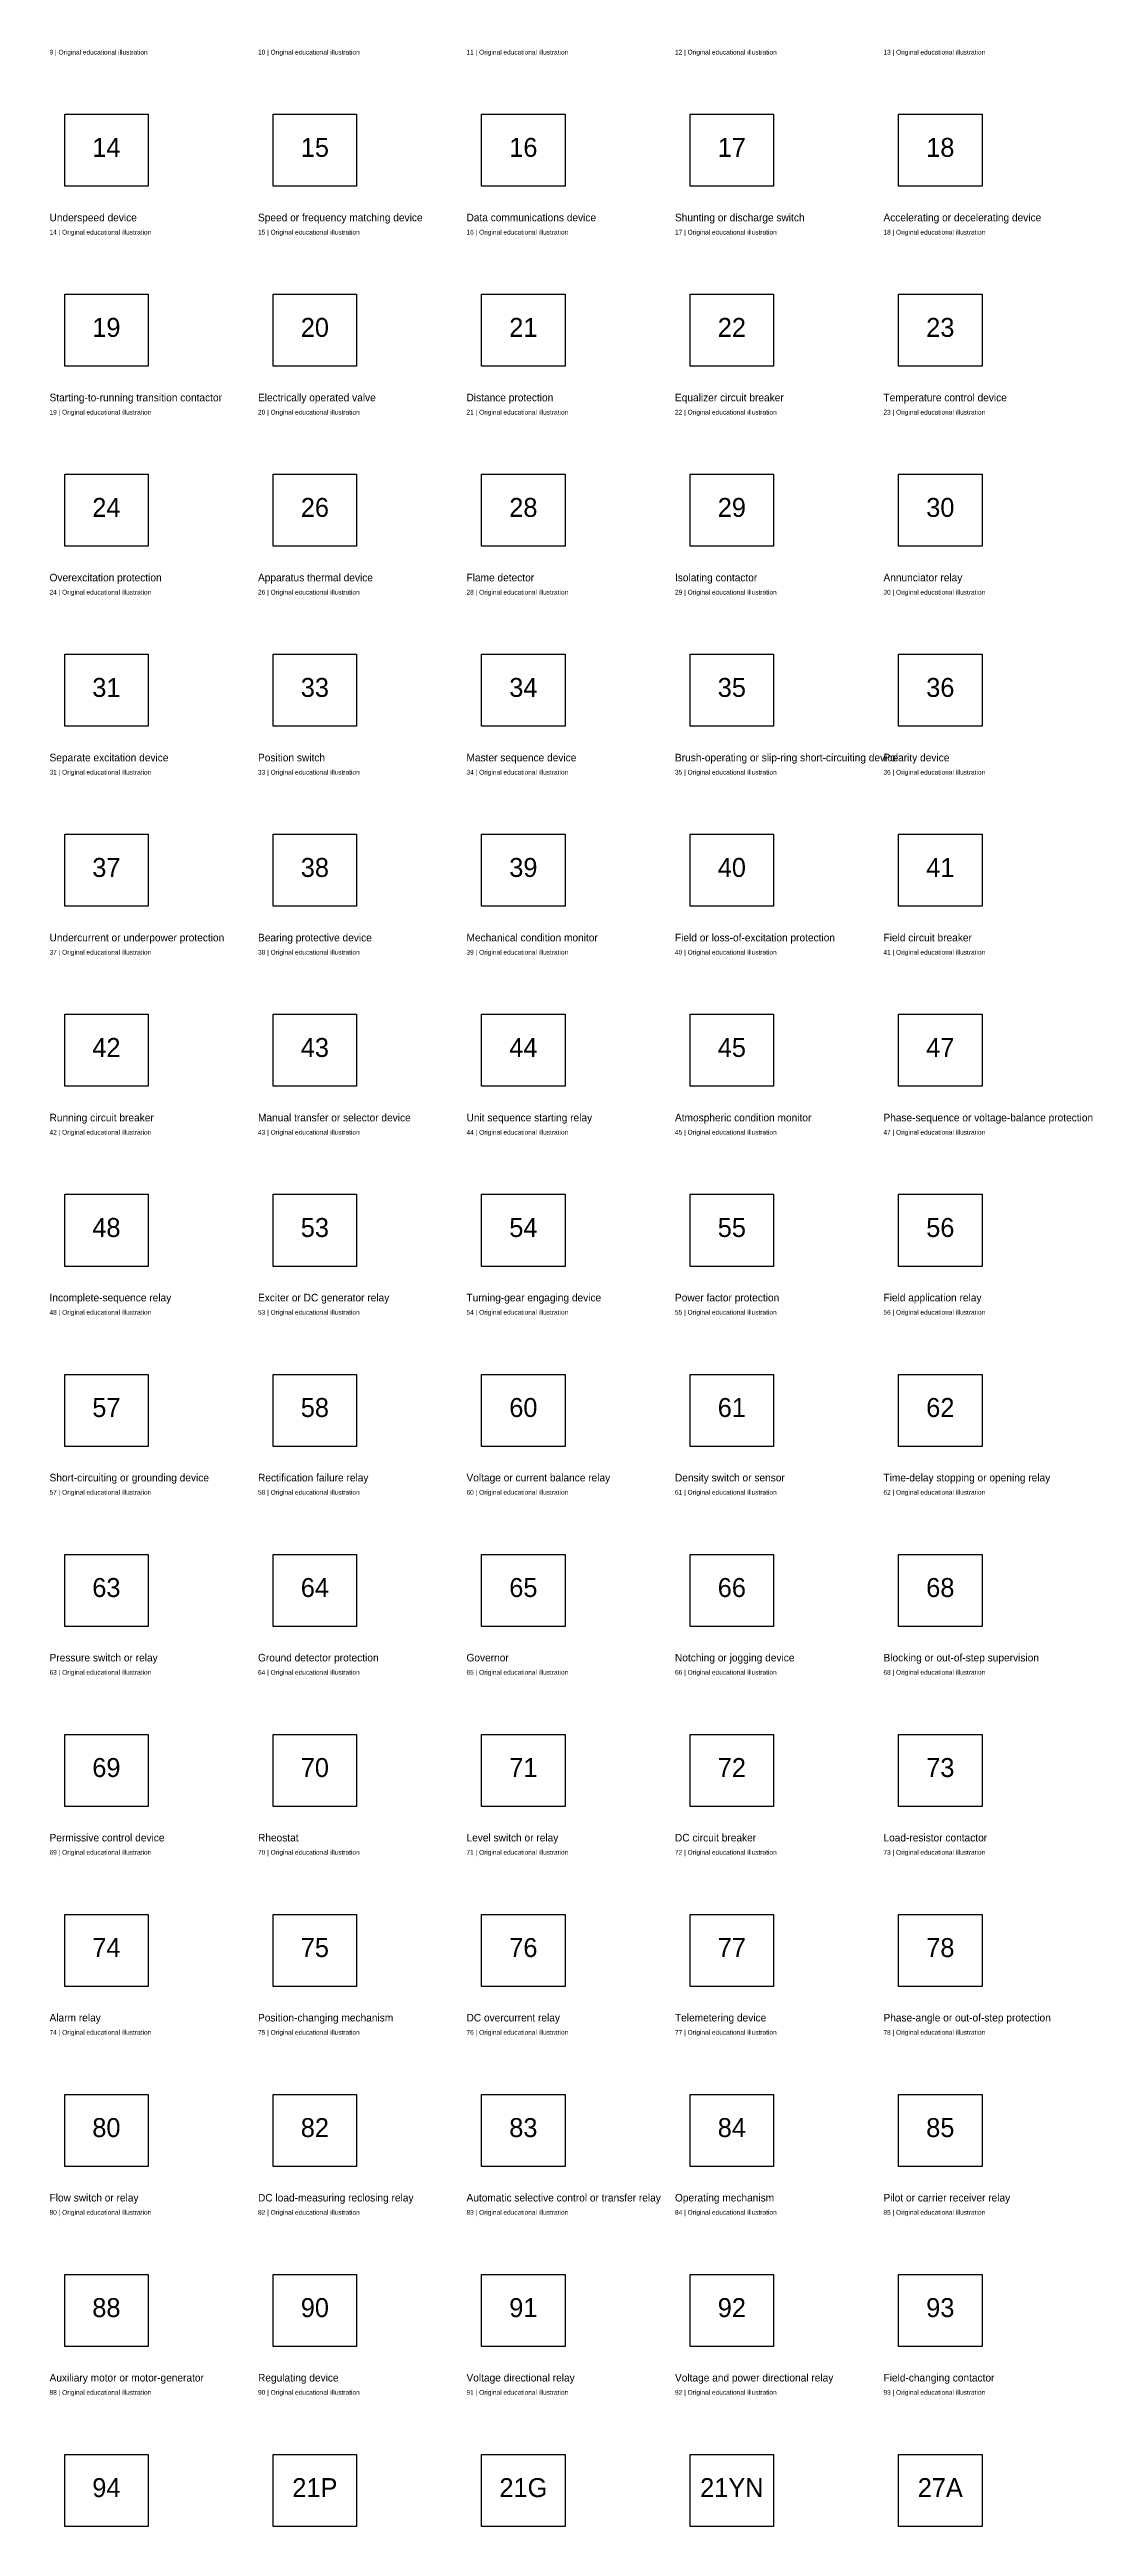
# Model space of a CAD drawing. Extents: x -25 to 1140, y -41451 to 113.
# Drawn here: x 0 to 1101, y -5108 to -2494 of the extents above; entities that cross this region are included whole.
import ezdxf
from ezdxf.enums import TextEntityAlignment as Align

# ---------------------------------------------------------------- set-up
doc = ezdxf.new("R2010")
doc.units = 0
doc.layers.add('REFERENCE', color=7, linetype='CONTINUOUS')

# ---------------------------------------------------------------- blocks, each defined once
blk = doc.blocks.new('REF_14_UNDERSPEED_DEVICE')
at = {"layer": 'REFERENCE'}
for p, q in [((16, 98), (104, 98)), ((16, 22), (16, 98)), ((104, 98), (104, 22)), ((104, 22), (16, 22))]:
    blk.add_line(p, q, dxfattribs=at)
blk.add_text('14', height=20, dxfattribs=at).set_placement((60, 53), align=Align.CENTER)
blk = doc.blocks.new('REF_15_SPEED_OR_FREQUENCY_MATCHING_DEVICE')
at = {"layer": 'REFERENCE'}
for p, q in [((16, 98), (104, 98)), ((16, 22), (16, 98)), ((104, 98), (104, 22)), ((104, 22), (16, 22))]:
    blk.add_line(p, q, dxfattribs=at)
blk.add_text('15', height=20, dxfattribs=at).set_placement((60, 53), align=Align.CENTER)
blk = doc.blocks.new('REF_16_DATA_COMMUNICATIONS_DEVICE')
at = {"layer": 'REFERENCE'}
for p, q in [((16, 98), (104, 98)), ((16, 22), (16, 98)), ((104, 98), (104, 22)), ((104, 22), (16, 22))]:
    blk.add_line(p, q, dxfattribs=at)
blk.add_text('16', height=20, dxfattribs=at).set_placement((60, 53), align=Align.CENTER)
blk = doc.blocks.new('REF_17_SHUNTING_OR_DISCHARGE_SWITCH')
at = {"layer": 'REFERENCE'}
for p, q in [((16, 98), (104, 98)), ((16, 22), (16, 98)), ((104, 98), (104, 22)), ((104, 22), (16, 22))]:
    blk.add_line(p, q, dxfattribs=at)
blk.add_text('17', height=20, dxfattribs=at).set_placement((60, 53), align=Align.CENTER)
blk = doc.blocks.new('REF_18_ACCELERATING_OR_DECELERATING_DEVICE')
at = {"layer": 'REFERENCE'}
for p, q in [((16, 98), (104, 98)), ((16, 22), (16, 98)), ((104, 98), (104, 22)), ((104, 22), (16, 22))]:
    blk.add_line(p, q, dxfattribs=at)
blk.add_text('18', height=20, dxfattribs=at).set_placement((60, 53), align=Align.CENTER)
blk = doc.blocks.new('REF_19_STARTING_TO_RUNNING_TRANSITION_CONTACTOR')
at = {"layer": 'REFERENCE'}
for p, q in [((16, 98), (104, 98)), ((16, 22), (16, 98)), ((104, 98), (104, 22)), ((104, 22), (16, 22))]:
    blk.add_line(p, q, dxfattribs=at)
blk.add_text('19', height=20, dxfattribs=at).set_placement((60, 53), align=Align.CENTER)
blk = doc.blocks.new('REF_20_ELECTRICALLY_OPERATED_VALVE')
at = {"layer": 'REFERENCE'}
for p, q in [((16, 98), (104, 98)), ((16, 22), (16, 98)), ((104, 98), (104, 22)), ((104, 22), (16, 22))]:
    blk.add_line(p, q, dxfattribs=at)
blk.add_text('20', height=20, dxfattribs=at).set_placement((60, 53), align=Align.CENTER)
blk = doc.blocks.new('REF_21_DISTANCE_PROTECTION')
at = {"layer": 'REFERENCE'}
for p, q in [((16, 98), (104, 98)), ((16, 22), (16, 98)), ((104, 98), (104, 22)), ((104, 22), (16, 22))]:
    blk.add_line(p, q, dxfattribs=at)
blk.add_text('21', height=20, dxfattribs=at).set_placement((60, 53), align=Align.CENTER)
blk = doc.blocks.new('REF_22_EQUALIZER_CIRCUIT_BREAKER')
at = {"layer": 'REFERENCE'}
for p, q in [((16, 98), (104, 98)), ((16, 22), (16, 98)), ((104, 98), (104, 22)), ((104, 22), (16, 22))]:
    blk.add_line(p, q, dxfattribs=at)
blk.add_text('22', height=20, dxfattribs=at).set_placement((60, 53), align=Align.CENTER)
blk = doc.blocks.new('REF_23_TEMPERATURE_CONTROL_DEVICE')
at = {"layer": 'REFERENCE'}
for p, q in [((16, 98), (104, 98)), ((16, 22), (16, 98)), ((104, 98), (104, 22)), ((104, 22), (16, 22))]:
    blk.add_line(p, q, dxfattribs=at)
blk.add_text('23', height=20, dxfattribs=at).set_placement((60, 53), align=Align.CENTER)
blk = doc.blocks.new('REF_24_OVEREXCITATION_PROTECTION')
at = {"layer": 'REFERENCE'}
for p, q in [((16, 98), (104, 98)), ((16, 22), (16, 98)), ((104, 98), (104, 22)), ((104, 22), (16, 22))]:
    blk.add_line(p, q, dxfattribs=at)
blk.add_text('24', height=20, dxfattribs=at).set_placement((60, 53), align=Align.CENTER)
blk = doc.blocks.new('REF_26_APPARATUS_THERMAL_DEVICE')
at = {"layer": 'REFERENCE'}
for p, q in [((16, 98), (104, 98)), ((16, 22), (16, 98)), ((104, 98), (104, 22)), ((104, 22), (16, 22))]:
    blk.add_line(p, q, dxfattribs=at)
blk.add_text('26', height=20, dxfattribs=at).set_placement((60, 53), align=Align.CENTER)
blk = doc.blocks.new('REF_28_FLAME_DETECTOR')
at = {"layer": 'REFERENCE'}
for p, q in [((16, 98), (104, 98)), ((16, 22), (16, 98)), ((104, 98), (104, 22)), ((104, 22), (16, 22))]:
    blk.add_line(p, q, dxfattribs=at)
blk.add_text('28', height=20, dxfattribs=at).set_placement((60, 53), align=Align.CENTER)
blk = doc.blocks.new('REF_29_ISOLATING_CONTACTOR')
at = {"layer": 'REFERENCE'}
for p, q in [((16, 98), (104, 98)), ((16, 22), (16, 98)), ((104, 98), (104, 22)), ((104, 22), (16, 22))]:
    blk.add_line(p, q, dxfattribs=at)
blk.add_text('29', height=20, dxfattribs=at).set_placement((60, 53), align=Align.CENTER)
blk = doc.blocks.new('REF_30_ANNUNCIATOR_RELAY')
at = {"layer": 'REFERENCE'}
for p, q in [((16, 98), (104, 98)), ((16, 22), (16, 98)), ((104, 98), (104, 22)), ((104, 22), (16, 22))]:
    blk.add_line(p, q, dxfattribs=at)
blk.add_text('30', height=20, dxfattribs=at).set_placement((60, 53), align=Align.CENTER)
blk = doc.blocks.new('REF_31_SEPARATE_EXCITATION_DEVICE')
at = {"layer": 'REFERENCE'}
for p, q in [((16, 98), (104, 98)), ((16, 22), (16, 98)), ((104, 98), (104, 22)), ((104, 22), (16, 22))]:
    blk.add_line(p, q, dxfattribs=at)
blk.add_text('31', height=20, dxfattribs=at).set_placement((60, 53), align=Align.CENTER)
blk = doc.blocks.new('REF_33_POSITION_SWITCH')
at = {"layer": 'REFERENCE'}
for p, q in [((16, 98), (104, 98)), ((16, 22), (16, 98)), ((104, 98), (104, 22)), ((104, 22), (16, 22))]:
    blk.add_line(p, q, dxfattribs=at)
blk.add_text('33', height=20, dxfattribs=at).set_placement((60, 53), align=Align.CENTER)
blk = doc.blocks.new('REF_34_MASTER_SEQUENCE_DEVICE')
at = {"layer": 'REFERENCE'}
for p, q in [((16, 98), (104, 98)), ((16, 22), (16, 98)), ((104, 98), (104, 22)), ((104, 22), (16, 22))]:
    blk.add_line(p, q, dxfattribs=at)
blk.add_text('34', height=20, dxfattribs=at).set_placement((60, 53), align=Align.CENTER)
blk = doc.blocks.new('REF_35_BRUSH_OPERATING_OR_SLIP_RING_SHORT_CIRCUITING_DEVICE')
at = {"layer": 'REFERENCE'}
for p, q in [((16, 98), (104, 98)), ((16, 22), (16, 98)), ((104, 98), (104, 22)), ((104, 22), (16, 22))]:
    blk.add_line(p, q, dxfattribs=at)
blk.add_text('35', height=20, dxfattribs=at).set_placement((60, 53), align=Align.CENTER)
blk = doc.blocks.new('REF_36_POLARITY_DEVICE')
at = {"layer": 'REFERENCE'}
for p, q in [((16, 98), (104, 98)), ((16, 22), (16, 98)), ((104, 98), (104, 22)), ((104, 22), (16, 22))]:
    blk.add_line(p, q, dxfattribs=at)
blk.add_text('36', height=20, dxfattribs=at).set_placement((60, 53), align=Align.CENTER)
blk = doc.blocks.new('REF_37_UNDERCURRENT_OR_UNDERPOWER_PROTECTION')
at = {"layer": 'REFERENCE'}
for p, q in [((16, 98), (104, 98)), ((16, 22), (16, 98)), ((104, 98), (104, 22)), ((104, 22), (16, 22))]:
    blk.add_line(p, q, dxfattribs=at)
blk.add_text('37', height=20, dxfattribs=at).set_placement((60, 53), align=Align.CENTER)
blk = doc.blocks.new('REF_38_BEARING_PROTECTIVE_DEVICE')
at = {"layer": 'REFERENCE'}
for p, q in [((16, 98), (104, 98)), ((16, 22), (16, 98)), ((104, 98), (104, 22)), ((104, 22), (16, 22))]:
    blk.add_line(p, q, dxfattribs=at)
blk.add_text('38', height=20, dxfattribs=at).set_placement((60, 53), align=Align.CENTER)
blk = doc.blocks.new('REF_39_MECHANICAL_CONDITION_MONITOR')
at = {"layer": 'REFERENCE'}
for p, q in [((16, 98), (104, 98)), ((16, 22), (16, 98)), ((104, 98), (104, 22)), ((104, 22), (16, 22))]:
    blk.add_line(p, q, dxfattribs=at)
blk.add_text('39', height=20, dxfattribs=at).set_placement((60, 53), align=Align.CENTER)
blk = doc.blocks.new('REF_40_FIELD_OR_LOSS_OF_EXCITATION_PROTECTION')
at = {"layer": 'REFERENCE'}
for p, q in [((16, 98), (104, 98)), ((16, 22), (16, 98)), ((104, 98), (104, 22)), ((104, 22), (16, 22))]:
    blk.add_line(p, q, dxfattribs=at)
blk.add_text('40', height=20, dxfattribs=at).set_placement((60, 53), align=Align.CENTER)
blk = doc.blocks.new('REF_41_FIELD_CIRCUIT_BREAKER')
at = {"layer": 'REFERENCE'}
for p, q in [((16, 98), (104, 98)), ((16, 22), (16, 98)), ((104, 98), (104, 22)), ((104, 22), (16, 22))]:
    blk.add_line(p, q, dxfattribs=at)
blk.add_text('41', height=20, dxfattribs=at).set_placement((60, 53), align=Align.CENTER)
blk = doc.blocks.new('REF_42_RUNNING_CIRCUIT_BREAKER')
at = {"layer": 'REFERENCE'}
for p, q in [((16, 98), (104, 98)), ((16, 22), (16, 98)), ((104, 98), (104, 22)), ((104, 22), (16, 22))]:
    blk.add_line(p, q, dxfattribs=at)
blk.add_text('42', height=20, dxfattribs=at).set_placement((60, 53), align=Align.CENTER)
blk = doc.blocks.new('REF_43_MANUAL_TRANSFER_OR_SELECTOR_DEVICE')
at = {"layer": 'REFERENCE'}
for p, q in [((16, 98), (104, 98)), ((16, 22), (16, 98)), ((104, 98), (104, 22)), ((104, 22), (16, 22))]:
    blk.add_line(p, q, dxfattribs=at)
blk.add_text('43', height=20, dxfattribs=at).set_placement((60, 53), align=Align.CENTER)
blk = doc.blocks.new('REF_44_UNIT_SEQUENCE_STARTING_RELAY')
at = {"layer": 'REFERENCE'}
for p, q in [((16, 98), (104, 98)), ((16, 22), (16, 98)), ((104, 98), (104, 22)), ((104, 22), (16, 22))]:
    blk.add_line(p, q, dxfattribs=at)
blk.add_text('44', height=20, dxfattribs=at).set_placement((60, 53), align=Align.CENTER)
blk = doc.blocks.new('REF_45_ATMOSPHERIC_CONDITION_MONITOR')
at = {"layer": 'REFERENCE'}
for p, q in [((16, 98), (104, 98)), ((16, 22), (16, 98)), ((104, 98), (104, 22)), ((104, 22), (16, 22))]:
    blk.add_line(p, q, dxfattribs=at)
blk.add_text('45', height=20, dxfattribs=at).set_placement((60, 53), align=Align.CENTER)
blk = doc.blocks.new('REF_47_PHASE_SEQUENCE_OR_VOLTAGE_BALANCE_PROTECTION')
at = {"layer": 'REFERENCE'}
for p, q in [((16, 98), (104, 98)), ((16, 22), (16, 98)), ((104, 98), (104, 22)), ((104, 22), (16, 22))]:
    blk.add_line(p, q, dxfattribs=at)
blk.add_text('47', height=20, dxfattribs=at).set_placement((60, 53), align=Align.CENTER)
blk = doc.blocks.new('REF_48_INCOMPLETE_SEQUENCE_RELAY')
at = {"layer": 'REFERENCE'}
for p, q in [((16, 98), (104, 98)), ((16, 22), (16, 98)), ((104, 98), (104, 22)), ((104, 22), (16, 22))]:
    blk.add_line(p, q, dxfattribs=at)
blk.add_text('48', height=20, dxfattribs=at).set_placement((60, 53), align=Align.CENTER)
blk = doc.blocks.new('REF_53_EXCITER_OR_DC_GENERATOR_RELAY')
at = {"layer": 'REFERENCE'}
for p, q in [((16, 98), (104, 98)), ((16, 22), (16, 98)), ((104, 98), (104, 22)), ((104, 22), (16, 22))]:
    blk.add_line(p, q, dxfattribs=at)
blk.add_text('53', height=20, dxfattribs=at).set_placement((60, 53), align=Align.CENTER)
blk = doc.blocks.new('REF_54_TURNING_GEAR_ENGAGING_DEVICE')
at = {"layer": 'REFERENCE'}
for p, q in [((16, 98), (104, 98)), ((16, 22), (16, 98)), ((104, 98), (104, 22)), ((104, 22), (16, 22))]:
    blk.add_line(p, q, dxfattribs=at)
blk.add_text('54', height=20, dxfattribs=at).set_placement((60, 53), align=Align.CENTER)
blk = doc.blocks.new('REF_55_POWER_FACTOR_PROTECTION')
at = {"layer": 'REFERENCE'}
for p, q in [((16, 98), (104, 98)), ((16, 22), (16, 98)), ((104, 98), (104, 22)), ((104, 22), (16, 22))]:
    blk.add_line(p, q, dxfattribs=at)
blk.add_text('55', height=20, dxfattribs=at).set_placement((60, 53), align=Align.CENTER)
blk = doc.blocks.new('REF_56_FIELD_APPLICATION_RELAY')
at = {"layer": 'REFERENCE'}
for p, q in [((16, 98), (104, 98)), ((16, 22), (16, 98)), ((104, 98), (104, 22)), ((104, 22), (16, 22))]:
    blk.add_line(p, q, dxfattribs=at)
blk.add_text('56', height=20, dxfattribs=at).set_placement((60, 53), align=Align.CENTER)
blk = doc.blocks.new('REF_57_SHORT_CIRCUITING_OR_GROUNDING_DEVICE')
at = {"layer": 'REFERENCE'}
for p, q in [((16, 98), (104, 98)), ((16, 22), (16, 98)), ((104, 98), (104, 22)), ((104, 22), (16, 22))]:
    blk.add_line(p, q, dxfattribs=at)
blk.add_text('57', height=20, dxfattribs=at).set_placement((60, 53), align=Align.CENTER)
blk = doc.blocks.new('REF_58_RECTIFICATION_FAILURE_RELAY')
at = {"layer": 'REFERENCE'}
for p, q in [((16, 98), (104, 98)), ((16, 22), (16, 98)), ((104, 98), (104, 22)), ((104, 22), (16, 22))]:
    blk.add_line(p, q, dxfattribs=at)
blk.add_text('58', height=20, dxfattribs=at).set_placement((60, 53), align=Align.CENTER)
blk = doc.blocks.new('REF_60_VOLTAGE_OR_CURRENT_BALANCE_RELAY')
at = {"layer": 'REFERENCE'}
for p, q in [((16, 98), (104, 98)), ((16, 22), (16, 98)), ((104, 98), (104, 22)), ((104, 22), (16, 22))]:
    blk.add_line(p, q, dxfattribs=at)
blk.add_text('60', height=20, dxfattribs=at).set_placement((60, 53), align=Align.CENTER)
blk = doc.blocks.new('REF_61_DENSITY_SWITCH_OR_SENSOR')
at = {"layer": 'REFERENCE'}
for p, q in [((16, 98), (104, 98)), ((16, 22), (16, 98)), ((104, 98), (104, 22)), ((104, 22), (16, 22))]:
    blk.add_line(p, q, dxfattribs=at)
blk.add_text('61', height=20, dxfattribs=at).set_placement((60, 53), align=Align.CENTER)
blk = doc.blocks.new('REF_62_TIME_DELAY_STOPPING_OR_OPENING_RELAY')
at = {"layer": 'REFERENCE'}
for p, q in [((16, 98), (104, 98)), ((16, 22), (16, 98)), ((104, 98), (104, 22)), ((104, 22), (16, 22))]:
    blk.add_line(p, q, dxfattribs=at)
blk.add_text('62', height=20, dxfattribs=at).set_placement((60, 53), align=Align.CENTER)
blk = doc.blocks.new('REF_63_PRESSURE_SWITCH_OR_RELAY')
at = {"layer": 'REFERENCE'}
for p, q in [((16, 98), (104, 98)), ((16, 22), (16, 98)), ((104, 98), (104, 22)), ((104, 22), (16, 22))]:
    blk.add_line(p, q, dxfattribs=at)
blk.add_text('63', height=20, dxfattribs=at).set_placement((60, 53), align=Align.CENTER)
blk = doc.blocks.new('REF_64_GROUND_DETECTOR_PROTECTION')
at = {"layer": 'REFERENCE'}
for p, q in [((16, 98), (104, 98)), ((16, 22), (16, 98)), ((104, 98), (104, 22)), ((104, 22), (16, 22))]:
    blk.add_line(p, q, dxfattribs=at)
blk.add_text('64', height=20, dxfattribs=at).set_placement((60, 53), align=Align.CENTER)
blk = doc.blocks.new('REF_65_GOVERNOR')
at = {"layer": 'REFERENCE'}
for p, q in [((16, 98), (104, 98)), ((16, 22), (16, 98)), ((104, 98), (104, 22)), ((104, 22), (16, 22))]:
    blk.add_line(p, q, dxfattribs=at)
blk.add_text('65', height=20, dxfattribs=at).set_placement((60, 53), align=Align.CENTER)
blk = doc.blocks.new('REF_66_NOTCHING_OR_JOGGING_DEVICE')
at = {"layer": 'REFERENCE'}
for p, q in [((16, 98), (104, 98)), ((16, 22), (16, 98)), ((104, 98), (104, 22)), ((104, 22), (16, 22))]:
    blk.add_line(p, q, dxfattribs=at)
blk.add_text('66', height=20, dxfattribs=at).set_placement((60, 53), align=Align.CENTER)
blk = doc.blocks.new('REF_68_BLOCKING_OR_OUT_OF_STEP_SUPERVISION')
at = {"layer": 'REFERENCE'}
for p, q in [((16, 98), (104, 98)), ((16, 22), (16, 98)), ((104, 98), (104, 22)), ((104, 22), (16, 22))]:
    blk.add_line(p, q, dxfattribs=at)
blk.add_text('68', height=20, dxfattribs=at).set_placement((60, 53), align=Align.CENTER)
blk = doc.blocks.new('REF_69_PERMISSIVE_CONTROL_DEVICE')
at = {"layer": 'REFERENCE'}
for p, q in [((16, 98), (104, 98)), ((16, 22), (16, 98)), ((104, 98), (104, 22)), ((104, 22), (16, 22))]:
    blk.add_line(p, q, dxfattribs=at)
blk.add_text('69', height=20, dxfattribs=at).set_placement((60, 53), align=Align.CENTER)
blk = doc.blocks.new('REF_70_RHEOSTAT')
at = {"layer": 'REFERENCE'}
for p, q in [((16, 98), (104, 98)), ((16, 22), (16, 98)), ((104, 98), (104, 22)), ((104, 22), (16, 22))]:
    blk.add_line(p, q, dxfattribs=at)
blk.add_text('70', height=20, dxfattribs=at).set_placement((60, 53), align=Align.CENTER)
blk = doc.blocks.new('REF_71_LEVEL_SWITCH_OR_RELAY')
at = {"layer": 'REFERENCE'}
for p, q in [((16, 98), (104, 98)), ((16, 22), (16, 98)), ((104, 98), (104, 22)), ((104, 22), (16, 22))]:
    blk.add_line(p, q, dxfattribs=at)
blk.add_text('71', height=20, dxfattribs=at).set_placement((60, 53), align=Align.CENTER)
blk = doc.blocks.new('REF_72_DC_CIRCUIT_BREAKER')
at = {"layer": 'REFERENCE'}
for p, q in [((16, 98), (104, 98)), ((16, 22), (16, 98)), ((104, 98), (104, 22)), ((104, 22), (16, 22))]:
    blk.add_line(p, q, dxfattribs=at)
blk.add_text('72', height=20, dxfattribs=at).set_placement((60, 53), align=Align.CENTER)
blk = doc.blocks.new('REF_73_LOAD_RESISTOR_CONTACTOR')
at = {"layer": 'REFERENCE'}
for p, q in [((16, 98), (104, 98)), ((16, 22), (16, 98)), ((104, 98), (104, 22)), ((104, 22), (16, 22))]:
    blk.add_line(p, q, dxfattribs=at)
blk.add_text('73', height=20, dxfattribs=at).set_placement((60, 53), align=Align.CENTER)
blk = doc.blocks.new('REF_74_ALARM_RELAY')
at = {"layer": 'REFERENCE'}
for p, q in [((16, 98), (104, 98)), ((16, 22), (16, 98)), ((104, 98), (104, 22)), ((104, 22), (16, 22))]:
    blk.add_line(p, q, dxfattribs=at)
blk.add_text('74', height=20, dxfattribs=at).set_placement((60, 53), align=Align.CENTER)
blk = doc.blocks.new('REF_75_POSITION_CHANGING_MECHANISM')
at = {"layer": 'REFERENCE'}
for p, q in [((16, 98), (104, 98)), ((16, 22), (16, 98)), ((104, 98), (104, 22)), ((104, 22), (16, 22))]:
    blk.add_line(p, q, dxfattribs=at)
blk.add_text('75', height=20, dxfattribs=at).set_placement((60, 53), align=Align.CENTER)
blk = doc.blocks.new('REF_76_DC_OVERCURRENT_RELAY')
at = {"layer": 'REFERENCE'}
for p, q in [((16, 98), (104, 98)), ((16, 22), (16, 98)), ((104, 98), (104, 22)), ((104, 22), (16, 22))]:
    blk.add_line(p, q, dxfattribs=at)
blk.add_text('76', height=20, dxfattribs=at).set_placement((60, 53), align=Align.CENTER)
blk = doc.blocks.new('REF_77_TELEMETERING_DEVICE')
at = {"layer": 'REFERENCE'}
for p, q in [((16, 98), (104, 98)), ((16, 22), (16, 98)), ((104, 98), (104, 22)), ((104, 22), (16, 22))]:
    blk.add_line(p, q, dxfattribs=at)
blk.add_text('77', height=20, dxfattribs=at).set_placement((60, 53), align=Align.CENTER)
blk = doc.blocks.new('REF_78_PHASE_ANGLE_OR_OUT_OF_STEP_PROTECTION')
at = {"layer": 'REFERENCE'}
for p, q in [((16, 98), (104, 98)), ((16, 22), (16, 98)), ((104, 98), (104, 22)), ((104, 22), (16, 22))]:
    blk.add_line(p, q, dxfattribs=at)
blk.add_text('78', height=20, dxfattribs=at).set_placement((60, 53), align=Align.CENTER)
blk = doc.blocks.new('REF_80_FLOW_SWITCH_OR_RELAY')
at = {"layer": 'REFERENCE'}
for p, q in [((16, 98), (104, 98)), ((16, 22), (16, 98)), ((104, 98), (104, 22)), ((104, 22), (16, 22))]:
    blk.add_line(p, q, dxfattribs=at)
blk.add_text('80', height=20, dxfattribs=at).set_placement((60, 53), align=Align.CENTER)
blk = doc.blocks.new('REF_82_DC_LOAD_MEASURING_RECLOSING_RELAY')
at = {"layer": 'REFERENCE'}
for p, q in [((16, 98), (104, 98)), ((16, 22), (16, 98)), ((104, 98), (104, 22)), ((104, 22), (16, 22))]:
    blk.add_line(p, q, dxfattribs=at)
blk.add_text('82', height=20, dxfattribs=at).set_placement((60, 53), align=Align.CENTER)
blk = doc.blocks.new('REF_83_AUTOMATIC_SELECTIVE_CONTROL_OR_TRANSFER_RELAY')
at = {"layer": 'REFERENCE'}
for p, q in [((16, 98), (104, 98)), ((16, 22), (16, 98)), ((104, 98), (104, 22)), ((104, 22), (16, 22))]:
    blk.add_line(p, q, dxfattribs=at)
blk.add_text('83', height=20, dxfattribs=at).set_placement((60, 53), align=Align.CENTER)
blk = doc.blocks.new('REF_84_OPERATING_MECHANISM')
at = {"layer": 'REFERENCE'}
for p, q in [((16, 98), (104, 98)), ((16, 22), (16, 98)), ((104, 98), (104, 22)), ((104, 22), (16, 22))]:
    blk.add_line(p, q, dxfattribs=at)
blk.add_text('84', height=20, dxfattribs=at).set_placement((60, 53), align=Align.CENTER)
blk = doc.blocks.new('REF_85_PILOT_OR_CARRIER_RECEIVER_RELAY')
at = {"layer": 'REFERENCE'}
for p, q in [((16, 98), (104, 98)), ((16, 22), (16, 98)), ((104, 98), (104, 22)), ((104, 22), (16, 22))]:
    blk.add_line(p, q, dxfattribs=at)
blk.add_text('85', height=20, dxfattribs=at).set_placement((60, 53), align=Align.CENTER)
blk = doc.blocks.new('REF_88_AUXILIARY_MOTOR_OR_MOTOR_GENERATOR')
at = {"layer": 'REFERENCE'}
for p, q in [((16, 98), (104, 98)), ((16, 22), (16, 98)), ((104, 98), (104, 22)), ((104, 22), (16, 22))]:
    blk.add_line(p, q, dxfattribs=at)
blk.add_text('88', height=20, dxfattribs=at).set_placement((60, 53), align=Align.CENTER)
blk = doc.blocks.new('REF_90_REGULATING_DEVICE')
at = {"layer": 'REFERENCE'}
for p, q in [((16, 98), (104, 98)), ((16, 22), (16, 98)), ((104, 98), (104, 22)), ((104, 22), (16, 22))]:
    blk.add_line(p, q, dxfattribs=at)
blk.add_text('90', height=20, dxfattribs=at).set_placement((60, 53), align=Align.CENTER)
blk = doc.blocks.new('REF_91_VOLTAGE_DIRECTIONAL_RELAY')
at = {"layer": 'REFERENCE'}
for p, q in [((16, 98), (104, 98)), ((16, 22), (16, 98)), ((104, 98), (104, 22)), ((104, 22), (16, 22))]:
    blk.add_line(p, q, dxfattribs=at)
blk.add_text('91', height=20, dxfattribs=at).set_placement((60, 53), align=Align.CENTER)
blk = doc.blocks.new('REF_92_VOLTAGE_AND_POWER_DIRECTIONAL_RELAY')
at = {"layer": 'REFERENCE'}
for p, q in [((16, 98), (104, 98)), ((16, 22), (16, 98)), ((104, 98), (104, 22)), ((104, 22), (16, 22))]:
    blk.add_line(p, q, dxfattribs=at)
blk.add_text('92', height=20, dxfattribs=at).set_placement((60, 53), align=Align.CENTER)
blk = doc.blocks.new('REF_93_FIELD_CHANGING_CONTACTOR')
at = {"layer": 'REFERENCE'}
for p, q in [((16, 98), (104, 98)), ((16, 22), (16, 98)), ((104, 98), (104, 22)), ((104, 22), (16, 22))]:
    blk.add_line(p, q, dxfattribs=at)
blk.add_text('93', height=20, dxfattribs=at).set_placement((60, 53), align=Align.CENTER)
blk = doc.blocks.new('REF_94_TRIPPING_OR_TRIP_FREE_RELAY')
at = {"layer": 'REFERENCE'}
for p, q in [((16, 98), (104, 98)), ((16, 22), (16, 98)), ((104, 98), (104, 22)), ((104, 22), (16, 22))]:
    blk.add_line(p, q, dxfattribs=at)
blk.add_text('94', height=20, dxfattribs=at).set_placement((60, 53), align=Align.CENTER)
blk = doc.blocks.new('REF_21P_PHASE_DISTANCE_PROTECTION')
at = {"layer": 'REFERENCE'}
for p, q in [((16, 98), (104, 98)), ((16, 22), (16, 98)), ((104, 98), (104, 22)), ((104, 22), (16, 22))]:
    blk.add_line(p, q, dxfattribs=at)
blk.add_text('21P', height=20, dxfattribs=at).set_placement((60, 53), align=Align.CENTER)
blk = doc.blocks.new('REF_21G_GROUND_DISTANCE_PROTECTION')
at = {"layer": 'REFERENCE'}
for p, q in [((16, 98), (104, 98)), ((16, 22), (16, 98)), ((104, 98), (104, 22)), ((104, 22), (16, 22))]:
    blk.add_line(p, q, dxfattribs=at)
blk.add_text('21G', height=20, dxfattribs=at).set_placement((60, 53), align=Align.CENTER)
blk = doc.blocks.new('REF_21YN_ADMITTANCE_BASED_EARTH_FAULT_PROTECTION')
at = {"layer": 'REFERENCE'}
for p, q in [((16, 98), (104, 98)), ((16, 22), (16, 98)), ((104, 98), (104, 22)), ((104, 22), (16, 22))]:
    blk.add_line(p, q, dxfattribs=at)
blk.add_text('21YN', height=20, dxfattribs=at).set_placement((60, 53), align=Align.CENTER)
blk = doc.blocks.new('REF_27A_AUXILIARY_INPUT_UNDERVOLTAGE_PROTECTION')
at = {"layer": 'REFERENCE'}
for p, q in [((16, 98), (104, 98)), ((16, 22), (16, 98)), ((104, 98), (104, 22)), ((104, 22), (16, 22))]:
    blk.add_line(p, q, dxfattribs=at)
blk.add_text('27A', height=20, dxfattribs=at).set_placement((60, 53), align=Align.CENTER)

msp = doc.modelspace()

# ---------------------------------------------------------------- block references
at = {"layer": 'REFERENCE'}
for name, p in [('REF_14_UNDERSPEED_DEVICE', (0, -2660)), ('REF_15_SPEED_OR_FREQUENCY_MATCHING_DEVICE', (220, -2660)), ('REF_16_DATA_COMMUNICATIONS_DEVICE', (440, -2660)), ('REF_17_SHUNTING_OR_DISCHARGE_SWITCH', (660, -2660)), ('REF_18_ACCELERATING_OR_DECELERATING_DEVICE', (880, -2660)), ('REF_19_STARTING_TO_RUNNING_TRANSITION_CONTACTOR', (0, -2850)), ('REF_20_ELECTRICALLY_OPERATED_VALVE', (220, -2850)), ('REF_21_DISTANCE_PROTECTION', (440, -2850)), ('REF_22_EQUALIZER_CIRCUIT_BREAKER', (660, -2850)), ('REF_23_TEMPERATURE_CONTROL_DEVICE', (880, -2850)), ('REF_24_OVEREXCITATION_PROTECTION', (0, -3040)), ('REF_26_APPARATUS_THERMAL_DEVICE', (220, -3040)), ('REF_28_FLAME_DETECTOR', (440, -3040)), ('REF_29_ISOLATING_CONTACTOR', (660, -3040)), ('REF_30_ANNUNCIATOR_RELAY', (880, -3040)), ('REF_31_SEPARATE_EXCITATION_DEVICE', (0, -3230)), ('REF_33_POSITION_SWITCH', (220, -3230)), ('REF_34_MASTER_SEQUENCE_DEVICE', (440, -3230)), ('REF_35_BRUSH_OPERATING_OR_SLIP_RING_SHORT_CIRCUITING_DEVICE', (660, -3230)), ('REF_36_POLARITY_DEVICE', (880, -3230)), ('REF_37_UNDERCURRENT_OR_UNDERPOWER_PROTECTION', (0, -3420)), ('REF_38_BEARING_PROTECTIVE_DEVICE', (220, -3420)), ('REF_39_MECHANICAL_CONDITION_MONITOR', (440, -3420)), ('REF_40_FIELD_OR_LOSS_OF_EXCITATION_PROTECTION', (660, -3420)), ('REF_41_FIELD_CIRCUIT_BREAKER', (880, -3420)), ('REF_42_RUNNING_CIRCUIT_BREAKER', (0, -3610)), ('REF_43_MANUAL_TRANSFER_OR_SELECTOR_DEVICE', (220, -3610)), ('REF_44_UNIT_SEQUENCE_STARTING_RELAY', (440, -3610)), ('REF_45_ATMOSPHERIC_CONDITION_MONITOR', (660, -3610)), ('REF_47_PHASE_SEQUENCE_OR_VOLTAGE_BALANCE_PROTECTION', (880, -3610)), ('REF_48_INCOMPLETE_SEQUENCE_RELAY', (0, -3800)), ('REF_53_EXCITER_OR_DC_GENERATOR_RELAY', (220, -3800)), ('REF_54_TURNING_GEAR_ENGAGING_DEVICE', (440, -3800)), ('REF_55_POWER_FACTOR_PROTECTION', (660, -3800)), ('REF_56_FIELD_APPLICATION_RELAY', (880, -3800)), ('REF_57_SHORT_CIRCUITING_OR_GROUNDING_DEVICE', (0, -3990)), ('REF_58_RECTIFICATION_FAILURE_RELAY', (220, -3990)), ('REF_60_VOLTAGE_OR_CURRENT_BALANCE_RELAY', (440, -3990)), ('REF_61_DENSITY_SWITCH_OR_SENSOR', (660, -3990)), ('REF_62_TIME_DELAY_STOPPING_OR_OPENING_RELAY', (880, -3990)), ('REF_63_PRESSURE_SWITCH_OR_RELAY', (0, -4180)), ('REF_64_GROUND_DETECTOR_PROTECTION', (220, -4180)), ('REF_65_GOVERNOR', (440, -4180)), ('REF_66_NOTCHING_OR_JOGGING_DEVICE', (660, -4180)), ('REF_68_BLOCKING_OR_OUT_OF_STEP_SUPERVISION', (880, -4180)), ('REF_69_PERMISSIVE_CONTROL_DEVICE', (0, -4370)), ('REF_70_RHEOSTAT', (220, -4370)), ('REF_71_LEVEL_SWITCH_OR_RELAY', (440, -4370)), ('REF_72_DC_CIRCUIT_BREAKER', (660, -4370)), ('REF_73_LOAD_RESISTOR_CONTACTOR', (880, -4370)), ('REF_74_ALARM_RELAY', (0, -4560)), ('REF_75_POSITION_CHANGING_MECHANISM', (220, -4560)), ('REF_76_DC_OVERCURRENT_RELAY', (440, -4560)), ('REF_77_TELEMETERING_DEVICE', (660, -4560)), ('REF_78_PHASE_ANGLE_OR_OUT_OF_STEP_PROTECTION', (880, -4560)), ('REF_80_FLOW_SWITCH_OR_RELAY', (0, -4750)), ('REF_82_DC_LOAD_MEASURING_RECLOSING_RELAY', (220, -4750)), ('REF_83_AUTOMATIC_SELECTIVE_CONTROL_OR_TRANSFER_RELAY', (440, -4750)), ('REF_84_OPERATING_MECHANISM', (660, -4750)), ('REF_85_PILOT_OR_CARRIER_RECEIVER_RELAY', (880, -4750)), ('REF_88_AUXILIARY_MOTOR_OR_MOTOR_GENERATOR', (0, -4940)), ('REF_90_REGULATING_DEVICE', (220, -4940)), ('REF_91_VOLTAGE_DIRECTIONAL_RELAY', (440, -4940)), ('REF_92_VOLTAGE_AND_POWER_DIRECTIONAL_RELAY', (660, -4940)), ('REF_93_FIELD_CHANGING_CONTACTOR', (880, -4940)), ('REF_94_TRIPPING_OR_TRIP_FREE_RELAY', (0, -5130)), ('REF_21P_PHASE_DISTANCE_PROTECTION', (220, -5130)), ('REF_21G_GROUND_DISTANCE_PROTECTION', (440, -5130)), ('REF_21YN_ADMITTANCE_BASED_EARTH_FAULT_PROTECTION', (660, -5130)), ('REF_27A_AUXILIARY_INPUT_UNDERVOLTAGE_PROTECTION', (880, -5130))]:
    msp.add_blockref(name, p, dxfattribs=at)

# ---------------------------------------------------------------- texts
for s, height, p in [('9 | Original educational illustration', 5, (0, -2499)), ('10 | Original educational illustration', 5, (220, -2499)), ('11 | Original educational illustration', 5, (440, -2499)), ('12 | Original educational illustration', 5, (660, -2499)), ('13 | Original educational illustration', 5, (880, -2499)), ('14 | Original educational illustration', 5, (0, -2689)), ('Underspeed device', 8, (0, -2675)), ('Speed or frequency matching device', 8, (220, -2675)), ('15 | Original educational illustration', 5, (220, -2689)), ('16 | Original educational illustration', 5, (440, -2689)), ('Data communications device', 8, (440, -2675)), ('Shunting or discharge switch', 8, (660, -2675)), ('17 | Original educational illustration', 5, (660, -2689)), ('Accelerating or decelerating device', 8, (880, -2675)), ('18 | Original educational illustration', 5, (880, -2689)), ('Starting-to-running transition contactor', 8, (0, -2865)), ('19 | Original educational illustration', 5, (0, -2879)), ('20 | Original educational illustration', 5, (220, -2879)), ('Electrically operated valve', 8, (220, -2865)), ('21 | Original educational illustration', 5, (440, -2879)), ('Distance protection', 8, (440, -2865)), ('22 | Original educational illustration', 5, (660, -2879)), ('Equalizer circuit breaker', 8, (660, -2865)), ('Temperature control device', 8, (880, -2865)), ('23 | Original educational illustration', 5, (880, -2879)), ('Overexcitation protection', 8, (0, -3055)), ('Apparatus thermal device', 8, (220, -3055)), ('Flame detector', 8, (440, -3055)), ('Isolating contactor', 8, (660, -3055)), ('Annunciator relay', 8, (880, -3055)), ('24 | Original educational illustration', 5, (0, -3069)), ('26 | Original educational illustration', 5, (220, -3069)), ('28 | Original educational illustration', 5, (440, -3069)), ('29 | Original educational illustration', 5, (660, -3069)), ('30 | Original educational illustration', 5, (880, -3069)), ('Separate excitation device', 8, (0, -3245)), ('Position switch', 8, (220, -3245)), ('Master sequence device', 8, (440, -3245)), ('Brush-operating or slip-ring short-circuiting device', 8, (660, -3245)), ('Polarity device', 8, (880, -3245)), ('31 | Original educational illustration', 5, (0, -3259)), ('33 | Original educational illustration', 5, (220, -3259)), ('34 | Original educational illustration', 5, (440, -3259)), ('35 | Original educational illustration', 5, (660, -3259)), ('36 | Original educational illustration', 5, (880, -3259)), ('37 | Original educational illustration', 5, (0, -3449)), ('Undercurrent or underpower protection', 8, (0, -3435)), ('38 | Original educational illustration', 5, (220, -3449)), ('Bearing protective device', 8, (220, -3435)), ('39 | Original educational illustration', 5, (440, -3449)), ('Mechanical condition monitor', 8, (440, -3435)), ('40 | Original educational illustration', 5, (660, -3449)), ('Field or loss-of-excitation protection', 8, (660, -3435)), ('41 | Original educational illustration', 5, (880, -3449)), ('Field circuit breaker', 8, (880, -3435)), ('42 | Original educational illustration', 5, (0, -3639)), ('Running circuit breaker', 8, (0, -3625)), ('43 | Original educational illustration', 5, (220, -3639)), ('Manual transfer or selector device', 8, (220, -3625)), ('44 | Original educational illustration', 5, (440, -3639)), ('Unit sequence starting relay', 8, (440, -3625)), ('Atmospheric condition monitor', 8, (660, -3625)), ('45 | Original educational illustration', 5, (660, -3639)), ('47 | Original educational illustration', 5, (880, -3639)), ('Phase-sequence or voltage-balance protection', 8, (880, -3625)), ('Incomplete-sequence relay', 8, (0, -3815)), ('Exciter or DC generator relay', 8, (220, -3815)), ('Turning-gear engaging device', 8, (440, -3815)), ('Power factor protection', 8, (660, -3815)), ('Field application relay', 8, (880, -3815)), ('48 | Original educational illustration', 5, (0, -3829)), ('53 | Original educational illustration', 5, (220, -3829)), ('54 | Original educational illustration', 5, (440, -3829)), ('55 | Original educational illustration', 5, (660, -3829)), ('56 | Original educational illustration', 5, (880, -3829)), ('Short-circuiting or grounding device', 8, (0, -4005)), ('Rectification failure relay', 8, (220, -4005)), ('Voltage or current balance relay', 8, (440, -4005)), ('Density switch or sensor', 8, (660, -4005)), ('Time-delay stopping or opening relay', 8, (880, -4005)), ('57 | Original educational illustration', 5, (0, -4019)), ('58 | Original educational illustration', 5, (220, -4019)), ('60 | Original educational illustration', 5, (440, -4019)), ('61 | Original educational illustration', 5, (660, -4019)), ('62 | Original educational illustration', 5, (880, -4019)), ('63 | Original educational illustration', 5, (0, -4209)), ('Pressure switch or relay', 8, (0, -4195)), ('64 | Original educational illustration', 5, (220, -4209)), ('Ground detector protection', 8, (220, -4195)), ('65 | Original educational illustration', 5, (440, -4209)), ('Governor', 8, (440, -4195)), ('66 | Original educational illustration', 5, (660, -4209)), ('Notching or jogging device', 8, (660, -4195)), ('68 | Original educational illustration', 5, (880, -4209)), ('Blocking or out-of-step supervision', 8, (880, -4195)), ('Permissive control device', 8, (0, -4385)), ('Rheostat', 8, (220, -4385)), ('Level switch or relay', 8, (440, -4385)), ('DC circuit breaker', 8, (660, -4385)), ('Load-resistor contactor', 8, (880, -4385)), ('69 | Original educational illustration', 5, (0, -4399)), ('70 | Original educational illustration', 5, (220, -4399)), ('71 | Original educational illustration', 5, (440, -4399)), ('72 | Original educational illustration', 5, (660, -4399)), ('73 | Original educational illustration', 5, (880, -4399)), ('Alarm relay', 8, (0, -4575)), ('Position-changing mechanism', 8, (220, -4575)), ('DC overcurrent relay', 8, (440, -4575)), ('Telemetering device', 8, (660, -4575)), ('Phase-angle or out-of-step protection', 8, (880, -4575)), ('74 | Original educational illustration', 5, (0, -4589)), ('75 | Original educational illustration', 5, (220, -4589)), ('76 | Original educational illustration', 5, (440, -4589)), ('77 | Original educational illustration', 5, (660, -4589)), ('78 | Original educational illustration', 5, (880, -4589)), ('Flow switch or relay', 8, (0, -4765)), ('DC load-measuring reclosing relay', 8, (220, -4765)), ('Automatic selective control or transfer relay', 8, (440, -4765)), ('Operating mechanism', 8, (660, -4765)), ('Pilot or carrier receiver relay', 8, (880, -4765)), ('80 | Original educational illustration', 5, (0, -4779)), ('82 | Original educational illustration', 5, (220, -4779)), ('83 | Original educational illustration', 5, (440, -4779)), ('84 | Original educational illustration', 5, (660, -4779)), ('85 | Original educational illustration', 5, (880, -4779)), ('Auxiliary motor or motor-generator', 8, (0, -4955)), ('88 | Original educational illustration', 5, (0, -4969)), ('90 | Original educational illustration', 5, (220, -4969)), ('Regulating device', 8, (220, -4955)), ('Voltage directional relay', 8, (440, -4955)), ('91 | Original educational illustration', 5, (440, -4969)), ('Voltage and power directional relay', 8, (660, -4955)), ('92 | Original educational illustration', 5, (660, -4969)), ('93 | Original educational illustration', 5, (880, -4969)), ('Field-changing contactor', 8, (880, -4955))]:
    msp.add_text(s, height=height, dxfattribs=at).set_placement(p)

doc.saveas('drawing.dxf')
